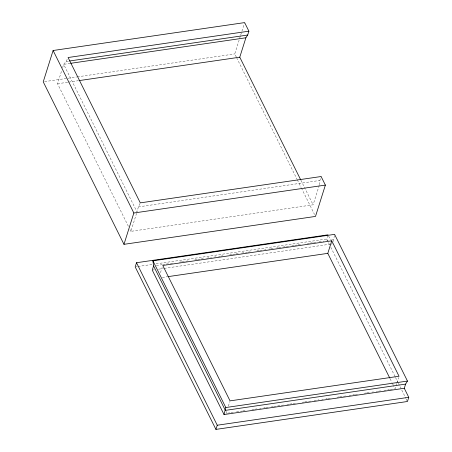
<?xml version="1.0" encoding="UTF-8"?>
<svg xmlns="http://www.w3.org/2000/svg" width="452" height="452" viewBox="0 0 452 452"><rect width="100%" height="100%" fill="white"/><g stroke="black" fill="none" stroke-linecap="round" stroke-linejoin="round"><path stroke-width="0.34" stroke-dasharray="2.26 1.69" d="M319.321 184.761L319.914 180.438L321.112 176.523M333.265 241.458L334.395 235.69M140.024 203.445L138.397 206.886L137.007 211.931L63.67 64.325L66.15 61.483L67.523 58.653M128.379 226.305L57.545 83.75L61.771 70.354M62.613 67.676L63.67 64.325L69.953 63.41M319.236 185.376L313.112 204.801L130.888 231.351L136.589 213.271M160.477 272.703L162.144 267.426M236.323 57.088L234.752 53.924L240.43 35.928M240.639 35.262L241.69 31.934M241.899 31.267L244.419 23.267M226.723 411.416L226.102 413.394L225.475 412.139M228.384 406.139L229.842 401.523M329.536 244.685L326.711 238.995L328.028 234.82M396.749 383.499L395.088 388.776L393.522 385.624M396.958 382.838L398.624 377.561M66.15 61.483L68.941 61.076M44.629 81.626L76.665 76.959M77.36 76.857L234.752 53.924M57.545 83.75L68.02 82.224M68.715 82.117L78.49 80.693M138.397 206.886L319.914 180.438M135.882 266.799L137.278 266.595M137.973 266.494L152.601 264.363M156.081 263.855L326.711 238.995M156.369 265.527L161.957 264.714M162.658 264.612L165.449 264.2M166.15 264.098L169.641 263.589M170.342 263.488L173.139 263.081M179.421 262.166L181.518 261.861M182.218 261.759L185.015 261.352M185.71 261.25L188.507 260.844M194.795 259.928L196.891 259.623M197.592 259.521L200.383 259.115M201.083 259.013L203.875 258.606M206.671 258.194L211.564 257.482M214.355 257.075L215.757 256.872M218.548 256.465L219.949 256.261M220.644 256.16L223.441 255.753M229.729 254.838L231.825 254.532M232.52 254.431L235.317 254.024M236.017 253.922L238.809 253.515M241.605 253.109L247.193 252.289M247.894 252.188L250.685 251.781M256.973 250.866L259.069 250.561M259.77 250.459L261.866 250.154M264.663 249.747L266.058 249.544M268.855 249.137L270.251 248.933M270.951 248.832L273.742 248.425M276.539 248.018L277.935 247.815M278.635 247.713L282.127 247.204M282.828 247.103L285.619 246.696M286.319 246.594L289.116 246.182M291.907 245.775L294.003 245.47M294.704 245.368L297.495 244.961M298.196 244.86L300.992 244.453M307.281 243.538L309.377 243.232M310.072 243.131L312.869 242.724M313.569 242.622L316.36 242.215M319.157 241.809L324.044 241.097M326.841 240.69L328.237 240.487M331.033 240.074L333.83 239.667M152.957 270.008L154.352 269.804M158.545 269.194L163.438 268.482M164.132 268.381L329.717 244.255M330.418 244.153L332.514 243.848M162.308 277.471L167.195 276.76M227.497 413.19L230.288 412.783M230.989 412.682L233.78 412.275M236.571 411.868L242.159 411.054M242.86 410.953L245.651 410.546M251.939 409.631L254.03 409.326M254.73 409.224L256.826 408.919M259.617 408.512L261.013 408.309M263.81 407.902L265.205 407.698M265.9 407.597L268.697 407.19M271.488 406.783L272.884 406.58M273.584 406.478L277.076 405.969M277.771 405.868L280.568 405.461M281.263 405.359L284.059 404.952M286.85 404.546L288.947 404.241M289.647 404.139L292.438 403.732M293.133 403.63L295.93 403.224M302.213 402.308L304.309 402.003M305.01 401.901L307.801 401.495M308.501 401.393L311.292 400.986M314.083 400.579L318.971 399.862M321.767 399.455L323.163 399.252M325.954 398.845L327.355 398.641M328.05 398.54L330.841 398.133M337.13 397.218L339.226 396.912M339.921 396.811L342.718 396.404M343.413 396.302L346.209 395.895M349 395.489L354.588 394.675M355.283 394.573L358.08 394.167M364.363 393.251L366.459 392.946M367.154 392.844L369.25 392.539M372.041 392.133L373.442 391.929M376.233 391.522L377.629 391.319M378.33 391.217L381.121 390.81M383.917 390.404L389.5 389.59M390.2 389.488L392.991 389.082M300.885 180.201L313.112 204.801M328.621 236.023L330.717 240.238M236.639 57.72L296.958 179.122M297.275 179.755L301.043 187.343M301.36 187.975L314.552 214.53M330.791 247.216L395.195 376.838M395.511 377.471L398.026 382.528M398.336 383.16L401.478 389.483M401.794 390.116L405.879 398.336M406.19 398.969L407.45 401.495M390.082 378.697L391.957 382.477M392.274 383.104L393.212 384.997M129.944 229.458L130.888 231.351"/><path stroke-width="0.68" d="M152.923 260.832L225.814 407.534L224.028 414.552L404.28 388.291L405.597 384.115L407.472 381.064L334.582 234.362L152.923 260.832L153.573 265.934L225.345 410.376L405.597 384.115M53.11 50.505L43.234 81.829L123.972 244.329L315.496 216.423L325.372 185.1L321.112 176.523L140.295 202.869L68.077 57.523L248.894 31.177L244.634 22.6L53.11 50.505L133.854 213.005L123.972 244.329M328.028 234.82L136.504 262.725L135.188 266.9L215.926 429.4L407.45 401.495L408.766 397.319L404.28 388.291M153.573 265.934L152.256 270.11L224.028 414.552M300.574 179.568L239.769 57.195L245.894 37.776L247.673 35.036L248.894 31.177M215.926 429.4L217.248 425.225L136.504 262.725M389.765 378.07L327.802 253.357L331.757 240.826L162.765 265.448L230.051 400.867L399.037 376.245L331.757 240.826M69.642 60.975L247.673 35.036M70.653 63.308L245.894 37.776M79.19 80.592L239.769 57.195M133.854 213.005L325.372 185.1M167.895 276.658L327.802 253.357M225.814 407.534L407.472 381.064M217.248 425.225L408.766 397.319"/></g></svg>
